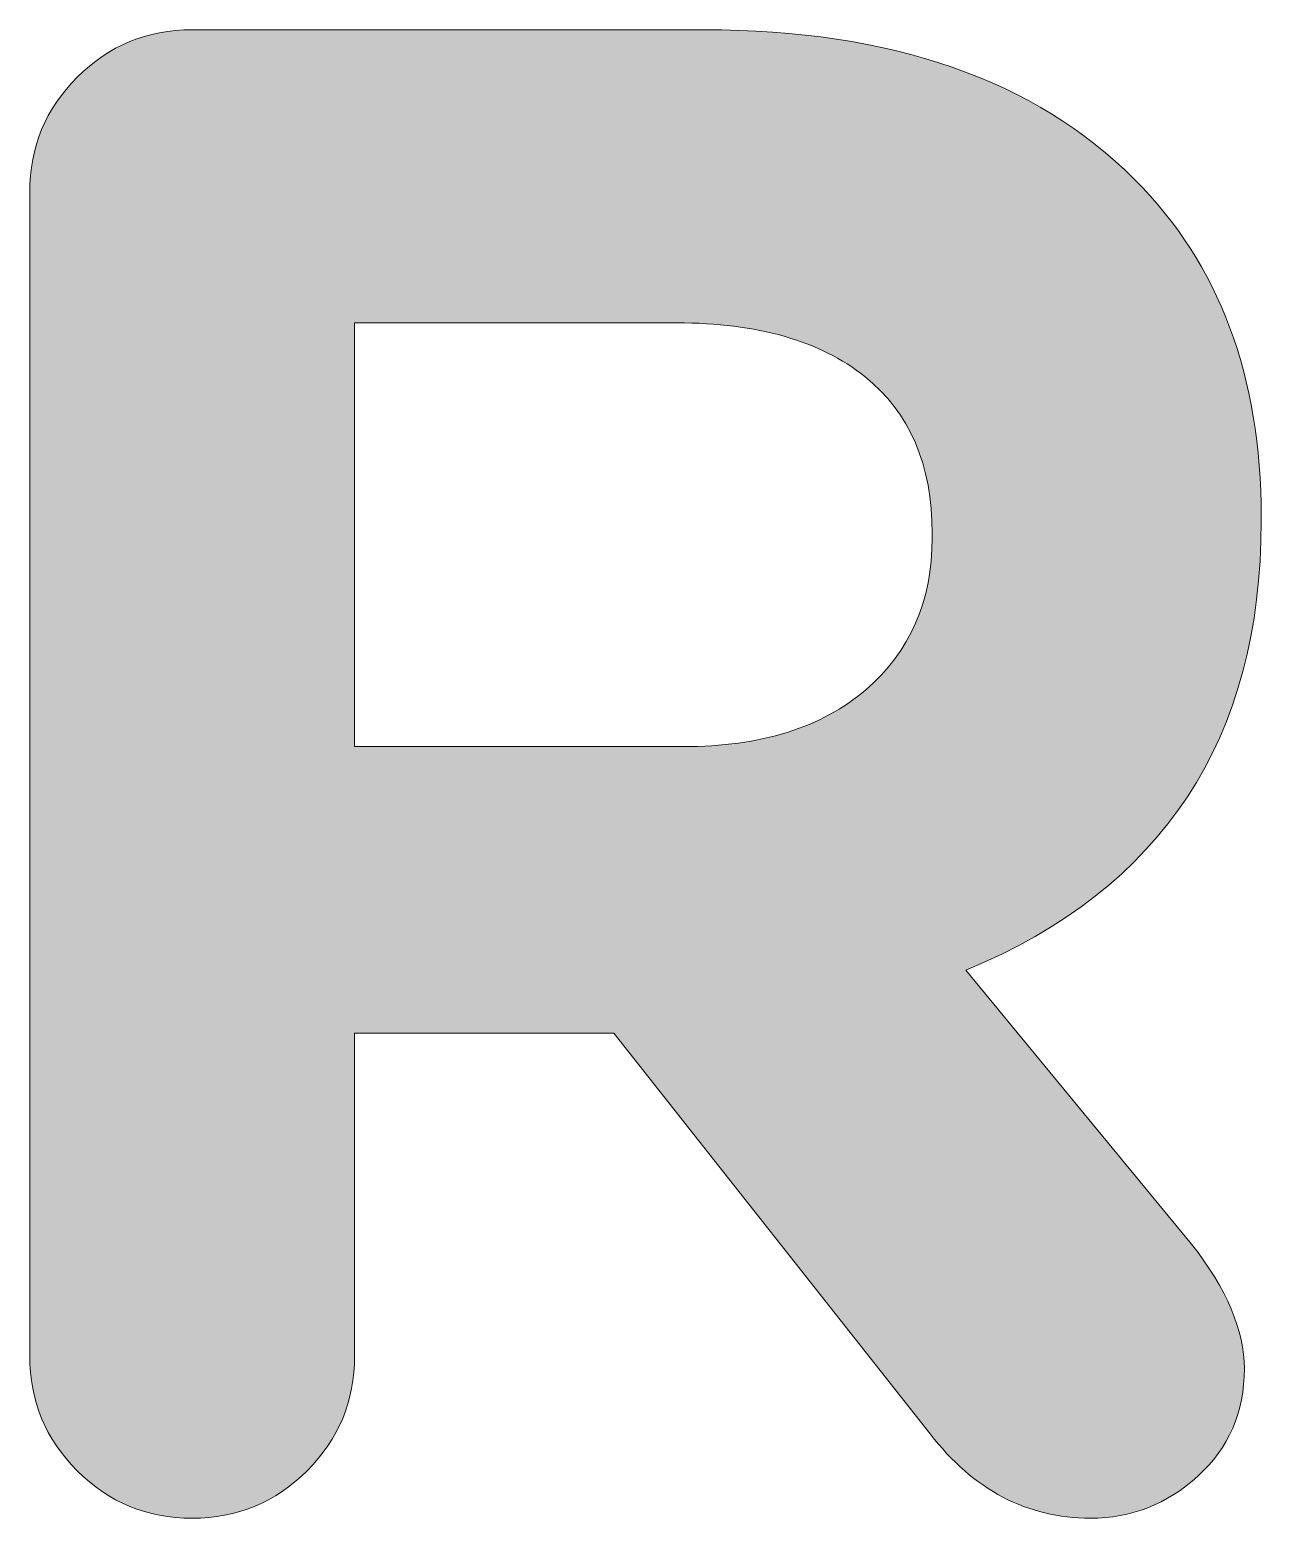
# Model space of a CAD drawing. Header units: inches. Extents: x 10 to 279, y -157 to -9.
# Drawn here: x 84.247 to 86.925, y -32.948 to -29.71 of the extents above; entities that cross this region are included whole.
import ezdxf

# ---------------------------------------------------------------- set-up
doc = ezdxf.new("R2010")
doc.units = ezdxf.units.IN
doc.header["$MEASUREMENT"] = 0
doc.layers.add('Layer 1', color=7, linetype='Continuous')

# ---------------------------------------------------------------- blocks, each defined once
blk = doc.blocks.new('block 10')
at = {"layer": 'Layer 1'}
h = blk.add_hatch(color=7, dxfattribs=at)
h.dxf.hatch_style = 2
edge = h.paths.add_edge_path()
edge.add_spline(control_points=[(84.2469, -32.5949), (84.2469, -32.5949), (84.2469, -30.0633), (84.2469, -30.0633), (84.2469, -29.9654), (84.2813, -29.8822), (84.3501, -29.8133), (84.419, -29.7446), (84.5022, -29.7102), (84.6, -29.7102), (84.6, -29.7102), (85.7145, -29.7102), (85.7145, -29.7102), (86.121, -29.7102), (86.433, -29.8187), (86.65, -30.0359), (86.8335, -30.2192), (86.9253, -30.4639), (86.9253, -30.7695), (86.9253, -30.7695), (86.9253, -30.7788), (86.9253, -30.7788), (86.9253, -31.2527), (86.7112, -31.5783), (86.2831, -31.7557), (86.2831, -31.7557), (86.7739, -32.3519), (86.7739, -32.3519), (86.8503, -32.4497), (86.8886, -32.5398), (86.8886, -32.6223), (86.8886, -32.7172), (86.8548, -32.7951), (86.7876, -32.8562), (86.7203, -32.9175), (86.6424, -32.948), (86.5537, -32.948), (86.4163, -32.948), (86.3, -32.8869), (86.2052, -32.7646), (86.2052, -32.7646), (85.5173, -31.8931), (85.5173, -31.8931), (85.5173, -31.8931), (84.9533, -31.8931), (84.9533, -31.8931), (84.9533, -31.8931), (84.9533, -32.5949), (84.9533, -32.5949), (84.9533, -32.6928), (84.9188, -32.7759), (84.8499, -32.8449), (84.7812, -32.9136), (84.6978, -32.948), (84.6, -32.948), (84.5022, -32.948), (84.419, -32.9136), (84.3501, -32.8449), (84.2813, -32.7759), (84.2469, -32.6928), (84.2469, -32.5949)], knot_values=[0, 0, 0, 0, 1, 1, 1, 2, 2, 2, 3, 3, 3, 4, 4, 4, 5, 5, 5, 6, 6, 6, 7, 7, 7, 8, 8, 8, 9, 9, 9, 10, 10, 10, 11, 11, 11, 12, 12, 12, 13, 13, 13, 14, 14, 14, 15, 15, 15, 16, 16, 16, 17, 17, 17, 18, 18, 18, 19, 19, 19, 20, 20, 20, 20], degree=3, periodic=1)
edge = h.paths.add_edge_path()
edge.add_spline(control_points=[(84.9533, -31.2694), (84.9533, -31.2694), (85.6687, -31.2694), (85.6687, -31.2694), (85.8368, -31.2694), (85.9691, -31.2282), (86.0654, -31.1457), (86.1617, -31.063), (86.2097, -30.953), (86.2097, -30.8155), (86.2097, -30.8155), (86.2097, -30.8062), (86.2097, -30.8062), (86.2097, -30.6565), (86.1608, -30.5425), (86.0631, -30.4646), (85.9651, -30.3866), (85.8292, -30.3477), (85.6549, -30.3477), (85.6549, -30.3477), (84.9533, -30.3477), (84.9533, -30.3477), (84.9533, -30.3477), (84.9533, -31.2694), (84.9533, -31.2694)], knot_values=[0, 0, 0, 0, 1, 1, 1, 2, 2, 2, 3, 3, 3, 4, 4, 4, 5, 5, 5, 6, 6, 6, 7, 7, 7, 8, 8, 8, 8], degree=3, periodic=1)
at = {"layer": 'Layer 1', "lineweight": 0}
for points, knots in [([(84.2469, -32.5949), (84.2469, -32.5949), (84.2469, -30.0633), (84.2469, -30.0633), (84.2469, -29.9654), (84.2813, -29.8822), (84.3501, -29.8133), (84.419, -29.7446), (84.5022, -29.7102), (84.6, -29.7102), (84.6, -29.7102), (85.7145, -29.7102), (85.7145, -29.7102), (86.121, -29.7102), (86.433, -29.8187), (86.65, -30.0359), (86.8335, -30.2192), (86.9253, -30.4639), (86.9253, -30.7695), (86.9253, -30.7695), (86.9253, -30.7788), (86.9253, -30.7788), (86.9253, -31.2527), (86.7112, -31.5783), (86.2831, -31.7557), (86.2831, -31.7557), (86.7739, -32.3519), (86.7739, -32.3519), (86.8503, -32.4497), (86.8886, -32.5398), (86.8886, -32.6223), (86.8886, -32.7172), (86.8548, -32.7951), (86.7876, -32.8562), (86.7203, -32.9175), (86.6424, -32.948), (86.5537, -32.948), (86.4163, -32.948), (86.3, -32.8869), (86.2052, -32.7646), (86.2052, -32.7646), (85.5173, -31.8931), (85.5173, -31.8931), (85.5173, -31.8931), (84.9533, -31.8931), (84.9533, -31.8931), (84.9533, -31.8931), (84.9533, -32.5949), (84.9533, -32.5949), (84.9533, -32.6928), (84.9188, -32.7759), (84.8499, -32.8449), (84.7812, -32.9136), (84.6978, -32.948), (84.6, -32.948), (84.5022, -32.948), (84.419, -32.9136), (84.3501, -32.8449), (84.2813, -32.7759), (84.2469, -32.6928), (84.2469, -32.5949)], [0, 0, 0, 0, 1, 1, 1, 2, 2, 2, 3, 3, 3, 4, 4, 4, 5, 5, 5, 6, 6, 6, 7, 7, 7, 8, 8, 8, 9, 9, 9, 10, 10, 10, 11, 11, 11, 12, 12, 12, 13, 13, 13, 14, 14, 14, 15, 15, 15, 16, 16, 16, 17, 17, 17, 18, 18, 18, 19, 19, 19, 20, 20, 20, 20]), ([(84.9533, -31.2694), (84.9533, -31.2694), (85.6687, -31.2694), (85.6687, -31.2694), (85.8368, -31.2694), (85.9691, -31.2282), (86.0654, -31.1457), (86.1617, -31.063), (86.2097, -30.953), (86.2097, -30.8155), (86.2097, -30.8155), (86.2097, -30.8062), (86.2097, -30.8062), (86.2097, -30.6565), (86.1608, -30.5425), (86.0631, -30.4646), (85.9651, -30.3866), (85.8292, -30.3477), (85.6549, -30.3477), (85.6549, -30.3477), (84.9533, -30.3477), (84.9533, -30.3477), (84.9533, -30.3477), (84.9533, -31.2694), (84.9533, -31.2694)], [0, 0, 0, 0, 1, 1, 1, 2, 2, 2, 3, 3, 3, 4, 4, 4, 5, 5, 5, 6, 6, 6, 7, 7, 7, 8, 8, 8, 8])]:
    blk.add_open_spline(points, degree=3, knots=knots, dxfattribs=at)

msp = doc.modelspace()

# ---------------------------------------------------------------- block references
at = {"layer": 'Layer 1'}
msp.add_blockref('block 10', (0, 0), dxfattribs=at)

doc.saveas('drawing.dxf')
